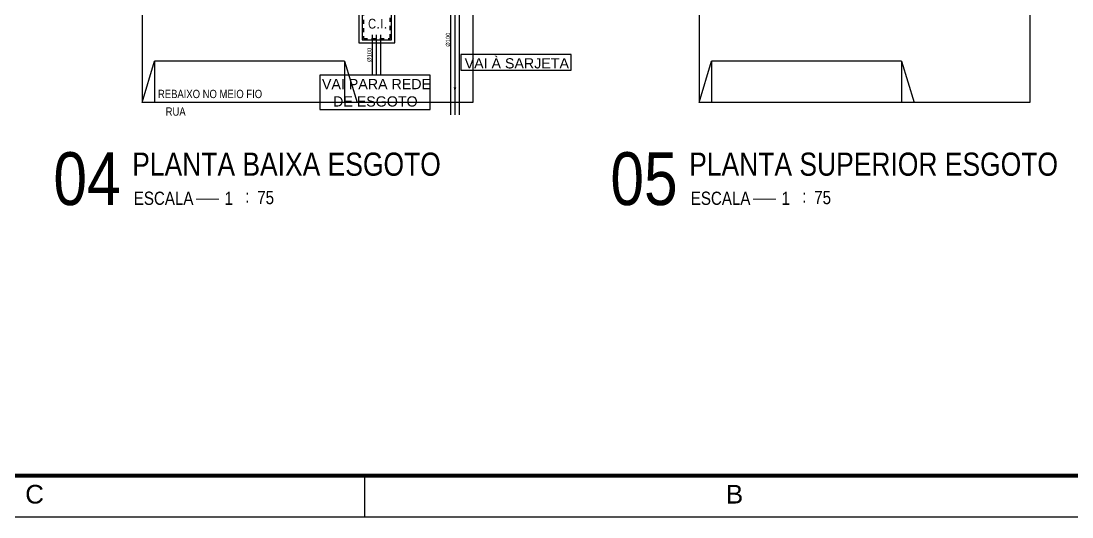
# Model space of a CAD drawing. Extents: x -210 to -126, y -135 to 724.
# Drawn here: x -170.34 to -144.92, y 664.31 to 676.3 of the extents above; entities that cross this region are included whole.
import ezdxf
from ezdxf.enums import TextEntityAlignment as Align

# ---------------------------------------------------------------- set-up
doc = ezdxf.new("R2010")
doc.units = 0
doc.header["$MEASUREMENT"] = 0
doc.linetypes.add('HIDDEN', pattern=[0.375, 0.25, -0.125])
doc.layers.get('0').update_dxf_attribs({"linetype": 'CONTINUOUS'})
for name, color, linetype in [('02', 8, 'CONTINUOUS'), ('A-PEN-M', 6, 'CONTINUOUS'), ('E-txt-g', 3, 'CONTINUOUS'), ('E-TXT-Y', 2, 'CONTINUOUS'), ('Esgoto', 5, 'CONTINUOUS'), ('HIDROGRAFIA', 4, 'CONTINUOUS'), ('HIDROSSANITÁRIO', 8, 'CONTINUOUS'), ("PRANCHA - PROJETU'S", 7, 'CONTINUOUS'), ('Texto-Tubos', 7, 'CONTINUOUS'), ('TigreCad', 3, 'CONTINUOUS'), ('TUBULAÇÃO_ESGOTO', 5, 'CONTINUOUS')]:
    doc.layers.add(name, color=color, linetype=linetype)
doc.layers.add('E-Txt-W', color=7, linetype='CONTINUOUS', lineweight=20)
doc.styles.add('ARIAL', font='arial.ttf', dxfattribs={"height": 2})
doc.styles.add('CARIMBO_DADOS', font='arial.ttf', dxfattribs={"height": 0.1})
doc.styles.add('F2', font='swissc.ttf')
doc.styles.add('R80', font='simplex.shx', dxfattribs={"height": 12})
doc.styles.add('TCTUBOS-TXT', font='arial.ttf')

# ---------------------------------------------------------------- blocks, each defined once
blk = doc.blocks.new('inp_cx')
for p, q in [((40, 40), (-40, 40)), ((-40, 40), (-40, -40)), ((40, -40), (40, 40)), ((-40, -40), (40, -40))]:
    blk.add_line(p, q)
at = {"color": 1, "linetype": 'Continuous', "ltscale": 0.5}
for p, q in [((33, 33), (-33, 33)), ((-33, 33), (-33, -33)), ((33, -33), (33, 33)), ((-33, -33), (33, -33))]:
    blk.add_line(p, q, dxfattribs=at)
at = {"color": 1, "linetype": 'HIDDEN', "ltscale": 0.5}
for p, q in [((30, 30), (-30, 30)), ((-30, 30), (-30, -30)), ((30, -30), (30, 30)), ((-30, -30), (30, -30))]:
    blk.add_line(p, q, dxfattribs=at)
at = {"style": 'R80'}
blk.add_text('C.I.', height=20.59, dxfattribs=at).set_placement((-19.6, -7.5))
blk = doc.blocks.new('ADFSGASDFG')
at = {"layer": "PRANCHA - PROJETU'S", "color": 1}
blk.add_line((276.578, 47.946), (360.678, 47.946), dxfattribs=at)
at = {"layer": "PRANCHA - PROJETU'S", "color": 4, "const_width": 0.1}
blk.add_lwpolyline([(279.078, 106.346), (359.678, 106.346), (359.678, 48.946), (279.078, 48.946)], close=True, dxfattribs=at)
at = {"layer": "PRANCHA - PROJETU'S", "color": 50, "linetype": 'Continuous', "style": 'ARIAL'}
blk.add_text('C', height=0.45, dxfattribs=at).set_placement((316.698, 48.496), align=Align.MIDDLE)
blk.add_text('C', height=0.45, dxfattribs=at).set_placement((316.698, 48.496), align=Align.MIDDLE)
blk = doc.blocks.new('IND_DES')
at = {"layer": 'E-Txt-W', "color": 7}
blk.add_line((0.0269, -0.2428), (0.1984, -0.2428), dxfattribs=at)
at = {"layer": 'E-txt-g', "color": 7, "style": 'F2'}
for s, p in [('ESCALA', (-0.4463, -0.2864)), ('1', (0.2426, -0.2864)), (':', (0.3988, -0.2706))]:
    blk.add_text(s, height=0.1, dxfattribs=at).set_placement(p)
blk.add_attdef('ESCALA', (0.4897, -0.2812), '', height=0.1, dxfattribs=at)
at = {"layer": 'E-Txt-W', "color": 6, "style": 'F2'}
blk.add_attdef('00', text='', height=0.4, dxfattribs=at).set_placement((-0.7083, -0.2881), align=Align.CENTER)
at = {"layer": 'E-TXT-Y', "color": 7, "style": 'F2'}
for tag, p in [('PROJETO', (-0.4563, 0.1829)), ('DESENHO', (-0.4582, -0.0658))]:
    blk.add_attdef(tag, p, '', height=0.175, dxfattribs=at)

msp = doc.modelspace()

# ---------------------------------------------------------------- linework, layer by layer
at = {"layer": '02', "linetype": 'Continuous'}
for p, q in [((-167.411, 677.325), (-167.411, 674.325)), ((-159.411, 677.325), (-159.411, 674.325)), ((-153.937, 677.325), (-153.937, 674.325)), ((-145.937, 677.325), (-145.937, 674.325)), ((-167.411, 674.325), (-167.111, 675.325)), ((-162.511, 675.325), (-167.111, 675.325)), ((-167.111, 675.325), (-167.111, 674.325)), ((-162.511, 675.325), (-162.511, 674.325)), ((-162.511, 675.325), (-162.211, 674.325)), ((-153.937, 674.325), (-153.637, 675.325)), ((-149.037, 675.325), (-153.637, 675.325)), ((-153.637, 675.325), (-153.637, 674.325)), ((-149.037, 675.325), (-149.037, 674.325)), ((-149.037, 675.325), (-148.737, 674.325)), ((-159.411, 674.325), (-167.411, 674.325)), ((-145.937, 674.325), (-153.937, 674.325))]:
    msp.add_line(p, q, dxfattribs=at)
at = {"layer": 'A-PEN-M', "color": 230}
for points in [[(-159.702, 675.108), (-157.028, 675.108), (-157.028, 675.491), (-159.702, 675.491)], [(-163.114, 674.157), (-160.44, 674.157), (-160.44, 674.99), (-163.114, 674.99)]]:
    msp.add_lwpolyline(points, close=True, dxfattribs=at)
at = {"layer": 'Esgoto', "linetype": 'Continuous'}
for p, q in [((-159.845, 677.557), (-159.845, 674.029)), ((-161.746, 675.966), (-161.746, 674.99))]:
    msp.add_line(p, q, dxfattribs=at)
at = {"layer": "PRANCHA - PROJETU'S", "color": 1}
msp.add_line((-162.031, 665.313), (-162.031, 664.313), dxfattribs=at)
at = {"layer": 'TigreCad'}
for p, q in [((-159.946, 677.552), (-159.946, 674.034)), ((-159.743, 677.552), (-159.743, 674.034)), ((-161.847, 675.962), (-161.847, 674.99)), ((-161.644, 675.962), (-161.644, 674.99))]:
    msp.add_line(p, q, dxfattribs=at)
at = {"layer": 'TUBULAÇÃO_ESGOTO'}
msp.add_solid([(-159.845, 674.554), (-159.812, 674.694), (-159.873, 674.695)], dxfattribs=at)

# ---------------------------------------------------------------- block references
at = {"layer": 'HIDROGRAFIA', "xscale": 0.0108299999699124, "yscale": 0.01082999996958407, "zscale": 0.010829999969676}
msp.add_blockref('inp_cx', (-161.733, 676.203), dxfattribs=at)
at = {"layer": 'HIDROSSANITÁRIO', "color": 8}
ref = msp.add_blockref('IND_DES', (-166.187, 672.769), dxfattribs=dict(at, xscale=3.190668257220458, yscale=3.190668257220458, zscale=3.190668257220458))
ref.add_attrib('00', '04', dxfattribs={"layer": 'E-Txt-W', "height": 1.2763, "style": 'F2'}).set_placement((-168.743, 671.85), align=Align.CENTER)
ref.add_attrib('DESENHO', 'PLANTA BAIXA ESGOTO', (-167.649, 672.559), dxfattribs={"layer": 'E-TXT-Y', "color": 2, "height": 0.55837, "style": 'F2'})
ref.add_attrib('ESCALA', '75', (-164.625, 671.872), dxfattribs={"layer": 'E-txt-g', "color": 7, "height": 0.3191, "style": 'F2'})
ref = msp.add_blockref('IND_DES', (-152.713, 672.769), dxfattribs=dict(at, xscale=3.190668257220458, yscale=3.190668257220458, zscale=3.190668257220458))
ref.add_attrib('00', '05', dxfattribs={"layer": 'E-Txt-W', "height": 1.2763, "style": 'F2'}).set_placement((-155.269, 671.85), align=Align.CENTER)
ref.add_attrib('DESENHO', 'PLANTA SUPERIOR ESGOTO', (-154.175, 672.559), dxfattribs={"layer": 'E-TXT-Y', "color": 2, "height": 0.55837, "style": 'F2'})
ref.add_attrib('ESCALA', '75', (-151.151, 671.872), dxfattribs={"layer": 'E-txt-g', "color": 7, "height": 0.3191, "style": 'F2'})
at = {"layer": "PRANCHA - PROJETU'S", "color": 1}
msp.add_blockref('ADFSGASDFG', (-486.709, 616.367), dxfattribs=at)

# ---------------------------------------------------------------- texts
at = {"layer": '02', "linetype": 'Continuous', "style": 'F2'}
for s, p in [('REBAIXO NO MEIO FIO', (-167.027, 674.635)), ('RUA', (-166.84, 674.209))]:
    msp.add_text(s, height=0.2, dxfattribs=at).set_placement(p, align=Align.TOP_LEFT)
at = {"layer": 'A-PEN-M', "color": 230, "style": 'CARIMBO_DADOS'}
for s, p in [('VAI À SARJETA', (-158.346, 675.152)), ('VAI PARA REDE', (-161.74, 674.65)), ('DE ESGOTO', (-161.768, 674.231))]:
    msp.add_text(s, height=0.2464, rotation=360, dxfattribs=at).set_placement(p, align=Align.CENTER)
at = {"layer": "PRANCHA - PROJETU'S", "color": 50, "linetype": 'Continuous', "style": 'ARIAL'}
msp.add_text('B', height=0.45, dxfattribs=at).set_placement((-153.079, 664.863), align=Align.MIDDLE)
at = {"layer": 'Texto-Tubos', "style": 'TCTUBOS-TXT'}
for p in [(-159.963, 675.846), (-161.864, 675.48)]:
    msp.add_text('%%C100', height=0.1, rotation=90, dxfattribs=at).set_placement(p, align=Align.CENTER)

doc.saveas('drawing.dxf')
